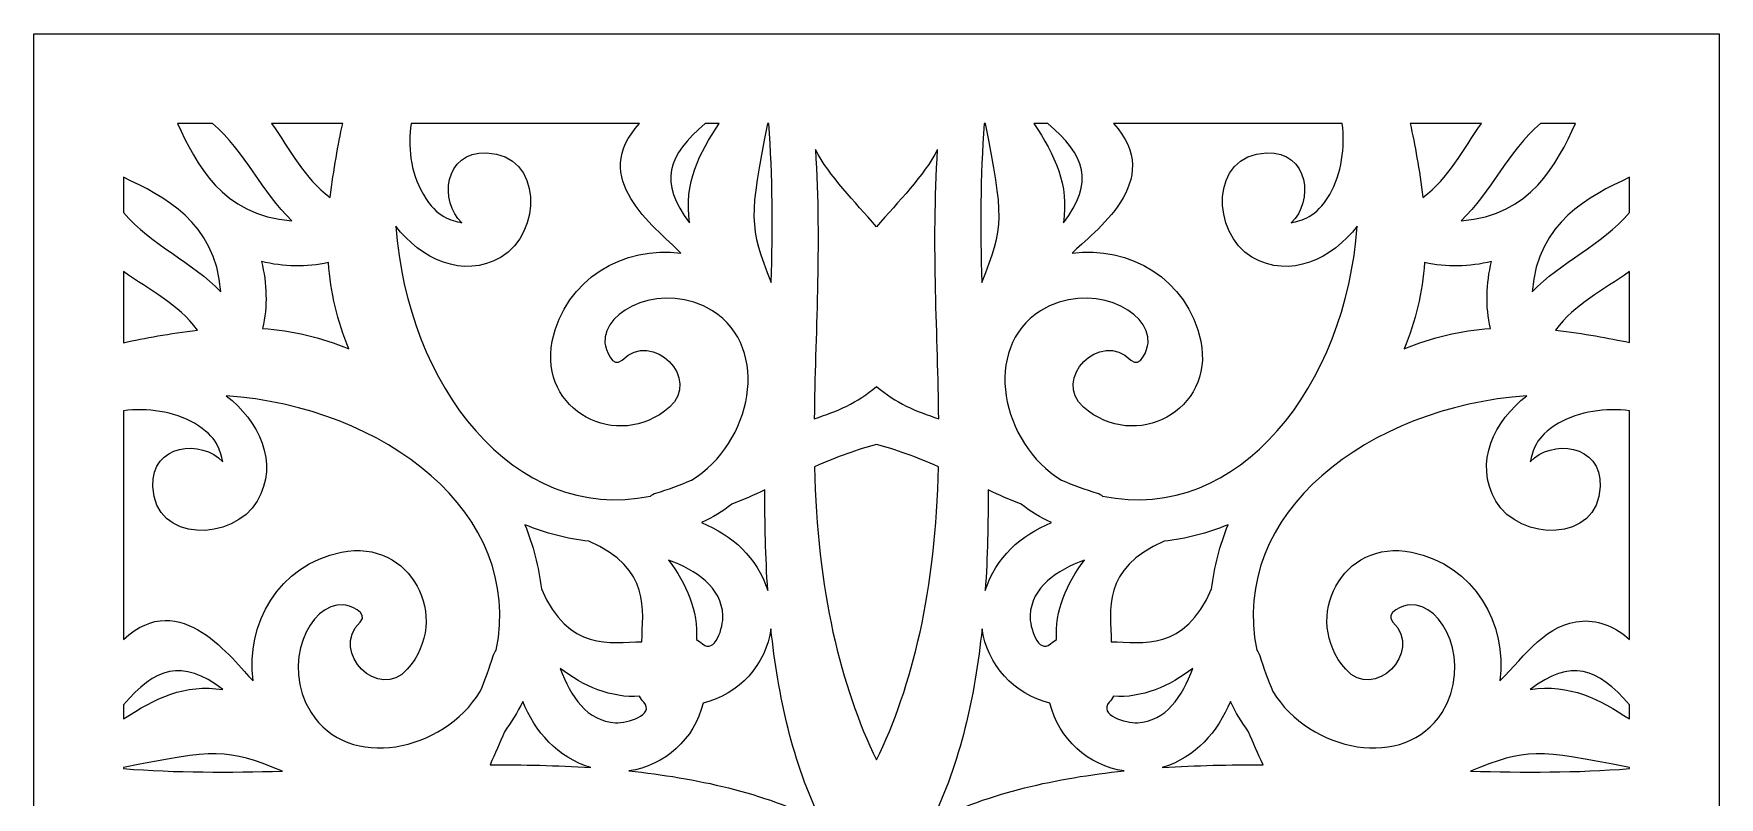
# Model space of a CAD drawing. Header units: millimetres. Extents: x -515 to 516, y -332 to 332.
# Drawn here: x -149.8 to 150.1, y -168.2 to -32.3 of the extents above; entities that cross this region are included whole.
import ezdxf

# ---------------------------------------------------------------- set-up
doc = ezdxf.new("R2010")
doc.units = ezdxf.units.MM
doc.header["$MEASUREMENT"] = 0
doc.layers.add('layer 1', color=7, linetype='Continuous')

msp = doc.modelspace()

# ---------------------------------------------------------------- linework, layer by layer
at = {"layer": 'layer 1'}
for points, knots in [([(-149.8496, -32.3183), (-149.8496, -65.405), (-149.8496, -326.4852), (-149.8496, -332.3167), (-149.8496, -332.3167), (-147.5708, -332.3167), (143.8514, -332.3167), (150.1487, -332.3167), (150.1487, -332.3167), (150.1487, -329.6709), (150.1487, -37.458), (150.1487, -32.3183), (150.1487, -32.3183), (119.2453, -32.3183), (-113.9337, -32.3183), (-149.8496, -32.3183)], [0, 0, 0, 0, 0.2, 0.2, 0.2, 0.2, 0.4, 0.4, 0.4, 0.4, 0.6, 0.6, 0.6, 0.6, 1, 1, 1, 1]), ([(-118.0436, -48.3165), (-112.194, -53.2763), (-109.1996, -60.5619), (-103.9109, -65.62), (-103.9109, -65.62), (-116.5155, -64.6395), (-120.8511, -55.4743), (-124.2841, -48.3165), (-124.2841, -48.3165), (-124.2841, -48.3165), (-118.0436, -48.3165), (-118.0436, -48.3165)], [0, 0, 0, 0, 0.25, 0.25, 0.25, 0.25, 0.5, 0.5, 0.5, 0.5, 1, 1, 1, 1]), ([(-94.8589, -48.3165), (-95.6665, -52.056), (-96.4706, -56.4309), (-97.0955, -61.4855), (-97.0955, -61.4855), (-101.7094, -58.0146), (-104.2041, -53.019), (-107.4986, -48.3165), (-107.4986, -48.3165), (-107.4986, -48.3165), (-94.8589, -48.3165), (-94.8589, -48.3165)], [0, 0, 0, 0, 0.25, 0.25, 0.25, 0.25, 0.5, 0.5, 0.5, 0.5, 1, 1, 1, 1]), ([(-42.0092, -48.3165), (-51.1217, -57.9724), (-39.568, -66.5022), (-34.6469, -71.367), (-34.6469, -71.367), (-44.7259, -70.0723), (-55.2773, -75.8122), (-57.5597, -87.0729), (-57.5597, -87.0729), (-60.0641, -99.4518), (-45.8583, -106.8035), (-36.7071, -98.8136), (-36.7071, -98.8136), (-30.9812, -93.8145), (-39.6699, -84.9353), (-45.121, -90.4032), (-45.121, -90.4032), (-46.8354, -92.1247), (-48.1161, -88.3817), (-48.1864, -87.3835), (-48.1864, -87.3835), (-48.6025, -81.3969), (-37.6167, -76.2424), (-29.0307, -81.6717), (-29.0307, -81.6717), (-18.525, -88.3114), (-22.0248, -105.2164), (-32.7596, -111.7815), (-32.7596, -111.7815), (-34.8585, -112.6602), (-36.9785, -113.4467), (-39.1273, -114.0955), (-39.1273, -114.0955), (-39.5047, -114.2087), (-39.8253, -114.3992), (-40.0938, -114.6318), (-40.0938, -114.6318), (-64.5515, -119.652), (-83.4148, -94.7107), (-85.4005, -66.569), (-85.4005, -66.569), (-81.0193, -72.3089), (-73.47, -76.0836), (-66.6609, -72.0974), (-66.6609, -72.0974), (-59.4646, -67.889), (-59.0801, -53.866), (-69.2793, -53.5202), (-69.2793, -53.5202), (-76.8672, -53.2629), (-77.703, -62.2447), (-73.6359, -65.9842), (-73.6359, -65.9842), (-75.6505, -65.4331), (-77.9715, -65.2039), (-80.504, -60.9218), (-80.504, -60.9218), (-82.9699, -56.7479), (-83.1892, -52.3098), (-82.6915, -48.3165), (-82.6915, -48.3165), (-79.6437, -48.3165), (-75.8831, -48.3165), (-42.0092, -48.3165)], [0, 0, 0, 0, 0.05882353, 0.05882353, 0.05882353, 0.05882353, 0.11764706, 0.11764706, 0.11764706, 0.11764706, 0.17647059, 0.17647059, 0.17647059, 0.17647059, 0.23529412, 0.23529412, 0.23529412, 0.23529412, 0.29411765, 0.29411765, 0.29411765, 0.29411765, 0.35294118, 0.35294118, 0.35294118, 0.35294118, 0.41176471, 0.41176471, 0.41176471, 0.41176471, 0.47058824, 0.47058824, 0.47058824, 0.47058824, 0.52941176, 0.52941176, 0.52941176, 0.52941176, 0.58823529, 0.58823529, 0.58823529, 0.58823529, 0.64705882, 0.64705882, 0.64705882, 0.64705882, 0.70588235, 0.70588235, 0.70588235, 0.70588235, 0.76470588, 0.76470588, 0.76470588, 0.76470588, 0.82352941, 0.82352941, 0.82352941, 0.82352941, 0.88235294, 0.88235294, 0.88235294, 0.88235294, 1, 1, 1, 1]), ([(-27.8624, -48.3165), (-31.3165, -53.492), (-34.1844, -58.8967), (-33.1082, -66.0017), (-33.1082, -66.0017), (-38.6648, -58.6816), (-37.0066, -53.9644), (-30.3711, -48.3165), (-30.3711, -48.3165), (-30.3711, -48.3165), (-27.8624, -48.3165), (-27.8624, -48.3165)], [0, 0, 0, 0, 0.25, 0.25, 0.25, 0.25, 0.5, 0.5, 0.5, 0.5, 1, 1, 1, 1]), ([(-19.0262, -48.3165), (-18.2958, -57.7039), (-18.3169, -67.2044), (-18.5882, -76.5777), (-18.5882, -76.5777), (-22.6525, -66.6329), (-22.4901, -64.83), (-19.2448, -48.3165), (-19.2448, -48.3165), (-19.2448, -48.3165), (-19.0262, -48.3165), (-19.0262, -48.3165)], [0, 0, 0, 0, 0.25, 0.25, 0.25, 0.25, 0.5, 0.5, 0.5, 0.5, 1, 1, 1, 1]), ([(19.5467, -48.3165), (22.7956, -64.8581), (22.9516, -66.6435), (18.8909, -76.5777), (18.8909, -76.5777), (18.6154, -67.2044), (18.5978, -57.7004), (19.3281, -48.3165), (19.3281, -48.3165), (19.3281, -48.3165), (19.5467, -48.3165), (19.5467, -48.3165)], [0, 0, 0, 0, 0.25, 0.25, 0.25, 0.25, 0.5, 0.5, 0.5, 0.5, 1, 1, 1, 1]), ([(83.0363, -48.3165), (83.5727, -52.3948), (82.945, -57.3018), (80.8067, -60.9218), (80.8067, -60.9218), (78.2776, -65.2004), (75.9559, -65.4331), (73.9379, -65.9842), (73.9379, -65.9842), (78.0021, -62.2447), (77.1656, -53.2629), (69.5812, -53.5202), (69.5812, -53.5202), (59.3827, -53.866), (59.7672, -67.889), (66.9636, -72.0974), (66.9636, -72.0974), (73.7727, -76.08), (81.3219, -72.3089), (85.7032, -66.569), (85.7032, -66.569), (83.7175, -94.7107), (64.8542, -119.652), (40.3964, -114.6318), (40.3964, -114.6318), (40.1279, -114.3992), (39.8067, -114.2087), (39.4299, -114.0955), (39.4299, -114.0955), (37.2776, -113.4467), (35.1605, -112.6602), (33.0623, -111.7815), (33.0623, -111.7815), (22.3267, -105.2164), (18.8269, -88.3114), (29.3326, -81.6717), (29.3326, -81.6717), (37.9159, -76.2424), (48.9016, -81.3969), (48.4855, -87.3835), (48.4855, -87.3835), (48.418, -88.3817), (47.138, -92.1247), (45.4194, -90.4032), (45.4194, -90.4032), (39.9691, -84.9353), (31.2839, -93.8145), (37.0098, -98.8136), (37.0098, -98.8136), (46.1603, -106.8035), (60.3668, -99.4518), (57.8588, -87.0729), (57.8588, -87.0729), (55.58, -75.8122), (45.0279, -70.0723), (34.9489, -71.3635), (34.9489, -71.3635), (38.5864, -67.7724), (51.8756, -58.4518), (42.3083, -48.3165), (42.3083, -48.3165), (93.9511, -48.3165), (66.0533, -48.3165), (83.0363, -48.3165)], [0, 0, 0, 0, 0.05882353, 0.05882353, 0.05882353, 0.05882353, 0.11764706, 0.11764706, 0.11764706, 0.11764706, 0.17647059, 0.17647059, 0.17647059, 0.17647059, 0.23529412, 0.23529412, 0.23529412, 0.23529412, 0.29411765, 0.29411765, 0.29411765, 0.29411765, 0.35294118, 0.35294118, 0.35294118, 0.35294118, 0.41176471, 0.41176471, 0.41176471, 0.41176471, 0.47058824, 0.47058824, 0.47058824, 0.47058824, 0.52941176, 0.52941176, 0.52941176, 0.52941176, 0.58823529, 0.58823529, 0.58823529, 0.58823529, 0.64705882, 0.64705882, 0.64705882, 0.64705882, 0.70588235, 0.70588235, 0.70588235, 0.70588235, 0.76470588, 0.76470588, 0.76470588, 0.76470588, 0.82352941, 0.82352941, 0.82352941, 0.82352941, 0.88235294, 0.88235294, 0.88235294, 0.88235294, 1, 1, 1, 1]), ([(30.6696, -48.3165), (37.2987, -53.9539), (38.978, -58.6641), (33.4074, -66.0017), (33.4074, -66.0017), (34.4449, -59.1926), (31.9011, -53.9117), (28.1651, -48.3165), (28.1651, -48.3165), (28.1651, -48.3165), (30.6696, -48.3165), (30.6696, -48.3165)], [0, 0, 0, 0, 0.25, 0.25, 0.25, 0.25, 0.5, 0.5, 0.5, 0.5, 1, 1, 1, 1]), ([(107.7977, -48.3165), (104.5067, -53.019), (102.0086, -58.0146), (97.3947, -61.482), (97.3947, -61.482), (96.7733, -56.4625), (95.9657, -52.0806), (95.1503, -48.3165), (95.1503, -48.3165), (95.1503, -48.3165), (107.7977, -48.3165), (107.7977, -48.3165)], [0, 0, 0, 0, 0.25, 0.25, 0.25, 0.25, 0.5, 0.5, 0.5, 0.5, 1, 1, 1, 1]), ([(124.5867, -48.3165), (121.1502, -55.4743), (116.8182, -64.6395), (104.2136, -65.62), (104.2136, -65.62), (109.5016, -60.5619), (112.4967, -53.2763), (118.3456, -48.3165), (118.3456, -48.3165), (118.3456, -48.3165), (124.5867, -48.3165), (124.5867, -48.3165)], [0, 0, 0, 0, 0.25, 0.25, 0.25, 0.25, 0.5, 0.5, 0.5, 0.5, 1, 1, 1, 1]), ([(-10.7178, -52.9522), (-8.2555, -57.6722), (-3.7646, -62.1315), (0.1513, -66.7103), (0.1513, -66.7103), (0.1513, -66.7103), (0.1513, -66.7138), (0.1513, -66.7138), (0.1513, -66.7138), (0.1513, -66.7138), (0.1513, -66.7138), (0.1513, -66.7103), (0.1513, -66.7103), (0.1513, -66.7103), (0.1513, -66.7138), (0.1513, -66.7138), (0.1513, -66.7138), (0.1513, -66.7138), (0.1513, -66.7103), (0.1513, -66.7103), (0.1513, -66.7103), (4.0637, -62.128), (8.5581, -57.6722), (11.0169, -52.9522), (11.0169, -52.9522), (9.9302, -70.39), (11.0942, -86.339), (11.2285, -100.845), (11.2285, -100.845), (7.2142, -99.6036), (3.5133, -98.0193), (0.1513, -95.1092), (0.1513, -95.1092), (0.1513, -95.1092), (0.1513, -95.1092), (0.1513, -95.1092), (0.1513, -95.1092), (0.1513, -95.1092), (0.1513, -95.1092), (0.1513, -95.1092), (0.1513, -95.1092), (0.1513, -95.1092), (0.1513, -95.1092), (0.1513, -95.1092), (0.1513, -95.1092), (-3.2142, -98.0193), (-6.9115, -99.6036), (-10.9258, -100.845), (-10.9258, -100.845), (-10.7923, -86.339), (-9.6276, -70.3935), (-10.7178, -52.9522)], [0, 0, 0, 0, 0.07142857, 0.07142857, 0.07142857, 0.07142857, 0.14285714, 0.14285714, 0.14285714, 0.14285714, 0.21428571, 0.21428571, 0.21428571, 0.21428571, 0.28571429, 0.28571429, 0.28571429, 0.28571429, 0.35714286, 0.35714286, 0.35714286, 0.35714286, 0.42857143, 0.42857143, 0.42857143, 0.42857143, 0.5, 0.5, 0.5, 0.5, 0.57142857, 0.57142857, 0.57142857, 0.57142857, 0.64285714, 0.64285714, 0.64285714, 0.64285714, 0.71428571, 0.71428571, 0.71428571, 0.71428571, 0.78571429, 0.78571429, 0.78571429, 0.78571429, 0.85714286, 0.85714286, 0.85714286, 0.85714286, 1, 1, 1, 1]), ([(-133.8514, -57.8838), (-126.6901, -61.3196), (-117.5284, -65.6524), (-116.5471, -78.257), (-116.5471, -78.257), (-121.6067, -72.969), (-128.8909, -69.9739), (-133.8514, -64.125), (-133.8514, -64.125), (-133.8514, -64.125), (-133.8514, -57.8838), (-133.8514, -57.8838)], [0, 0, 0, 0, 0.25, 0.25, 0.25, 0.25, 0.5, 0.5, 0.5, 0.5, 1, 1, 1, 1]), ([(134.1505, -64.1278), (129.1901, -69.9739), (121.9086, -72.969), (116.8498, -78.257), (116.8498, -78.257), (117.8304, -65.6524), (126.9921, -61.3196), (134.1505, -57.8838), (134.1505, -57.8838), (134.1505, -57.8838), (134.1505, -64.1278), (134.1505, -64.1278)], [0, 0, 0, 0, 0.25, 0.25, 0.25, 0.25, 0.5, 0.5, 0.5, 0.5, 1, 1, 1, 1]), ([(-133.8514, -74.6728), (-129.1489, -77.9638), (-124.1533, -80.4585), (-120.6817, -85.0724), (-120.6817, -85.0724), (-125.7054, -85.693), (-130.0838, -86.5014), (-133.8514, -87.3161), (-133.8514, -87.3161), (-133.8514, -87.3161), (-133.8514, -74.6728), (-133.8514, -74.6728)], [0, 0, 0, 0, 0.25, 0.25, 0.25, 0.25, 0.5, 0.5, 0.5, 0.5, 1, 1, 1, 1]), ([(-109.3051, -72.8628), (-105.3892, -73.8223), (-101.2863, -73.9566), (-97.3957, -73.0603), (-97.3957, -73.0603), (-96.9894, -78.3378), (-95.8008, -83.4747), (-93.7405, -88.4274), (-93.7405, -88.4274), (-98.6932, -86.3671), (-103.8301, -85.1785), (-109.1076, -84.7729), (-109.1076, -84.7729), (-108.2113, -80.8816), (-108.3456, -76.7787), (-109.3051, -72.8628)], [0, 0, 0, 0, 0.2, 0.2, 0.2, 0.2, 0.4, 0.4, 0.4, 0.4, 0.6, 0.6, 0.6, 0.6, 1, 1, 1, 1]), ([(109.4102, -84.7729), (104.1285, -85.1785), (98.9959, -86.3671), (94.0432, -88.4274), (94.0432, -88.4274), (96.1027, -83.4747), (97.292, -78.3378), (97.6976, -73.0603), (97.6976, -73.0603), (101.5889, -73.9566), (105.6918, -73.8223), (109.6077, -72.8628), (109.6077, -72.8628), (108.6447, -76.7787), (108.514, -80.8816), (109.4102, -84.7729)], [0, 0, 0, 0, 0.2, 0.2, 0.2, 0.2, 0.4, 0.4, 0.4, 0.4, 0.6, 0.6, 0.6, 0.6, 1, 1, 1, 1]), ([(134.1505, -87.2844), (130.4813, -86.4979), (126.1423, -85.7113), (120.9843, -85.0724), (120.9843, -85.0724), (124.456, -80.462), (129.4474, -77.9638), (134.1505, -74.6728), (134.1505, -74.6728), (134.1505, -74.6728), (134.1505, -87.2844), (134.1505, -87.2844)], [0, 0, 0, 0, 0.25, 0.25, 0.25, 0.25, 0.5, 0.5, 0.5, 0.5, 1, 1, 1, 1]), ([(-133.8514, -99.4307), (-129.7731, -98.8979), (-124.8626, -99.5256), (-121.2468, -101.6639), (-121.2468, -101.6639), (-117.0167, -104.1648), (-116.7629, -106.4085), (-116.1844, -108.532), (-116.1844, -108.532), (-119.9239, -104.4649), (-128.9057, -105.3007), (-128.6477, -112.8893), (-128.6477, -112.8893), (-128.3019, -123.0878), (-114.2789, -122.7033), (-110.0705, -115.507), (-110.0705, -115.507), (-106.0843, -108.6979), (-109.8554, -101.1486), (-115.5982, -96.7674), (-115.5982, -96.7674), (-87.4544, -98.7531), (-62.5159, -117.6164), (-67.5361, -142.0741), (-67.5361, -142.0741), (-67.7729, -142.3426), (-67.9599, -142.6632), (-68.0724, -143.0406), (-68.0724, -143.0406), (-68.7219, -145.1894), (-69.5084, -147.3094), (-70.3864, -149.4083), (-70.3864, -149.4083), (-76.9522, -160.1438), (-93.8572, -163.6429), (-100.4962, -153.1372), (-100.4962, -153.1372), (-105.9255, -144.5505), (-100.771, -133.5654), (-94.7844, -133.9815), (-94.7844, -133.9815), (-93.7862, -134.0518), (-90.0432, -135.3325), (-91.7647, -137.0469), (-91.7647, -137.0469), (-97.2333, -142.498), (-88.3534, -151.1867), (-83.355, -145.4608), (-83.355, -145.4608), (-75.3644, -136.3103), (-82.7161, -122.1038), (-95.095, -124.6082), (-95.095, -124.6082), (-106.3557, -126.8906), (-112.0956, -137.4427), (-110.8009, -147.521), (-110.8009, -147.521), (-114.3991, -143.8841), (-123.7126, -130.5949), (-133.8514, -140.1587), (-133.8514, -140.1587), (-133.8514, -106.6271), (-133.8514, -99.7695), (-133.8514, -99.4307)], [0, 0, 0, 0, 0.05882353, 0.05882353, 0.05882353, 0.05882353, 0.11764706, 0.11764706, 0.11764706, 0.11764706, 0.17647059, 0.17647059, 0.17647059, 0.17647059, 0.23529412, 0.23529412, 0.23529412, 0.23529412, 0.29411765, 0.29411765, 0.29411765, 0.29411765, 0.35294118, 0.35294118, 0.35294118, 0.35294118, 0.41176471, 0.41176471, 0.41176471, 0.41176471, 0.47058824, 0.47058824, 0.47058824, 0.47058824, 0.52941176, 0.52941176, 0.52941176, 0.52941176, 0.58823529, 0.58823529, 0.58823529, 0.58823529, 0.64705882, 0.64705882, 0.64705882, 0.64705882, 0.70588235, 0.70588235, 0.70588235, 0.70588235, 0.76470588, 0.76470588, 0.76470588, 0.76470588, 0.82352941, 0.82352941, 0.82352941, 0.82352941, 0.88235294, 0.88235294, 0.88235294, 0.88235294, 1, 1, 1, 1]), ([(134.1505, -140.1552), (131.8998, -138.0317), (128.9363, -136.7159), (125.7894, -136.8712), (125.7894, -136.8712), (119.492, -137.1882), (115.6858, -142.8825), (111.1035, -147.521), (111.1035, -147.521), (112.3941, -137.4427), (106.6583, -126.8906), (95.3977, -124.6082), (95.3977, -124.6082), (83.0188, -122.1038), (75.667, -136.3103), (83.657, -145.4608), (83.657, -145.4608), (88.6561, -151.1867), (97.5317, -142.498), (92.0673, -137.0469), (92.0673, -137.0469), (90.3459, -135.3325), (94.0889, -134.0518), (95.087, -133.9815), (95.087, -133.9815), (101.0702, -133.5689), (106.2281, -144.5505), (100.7989, -153.1372), (100.7989, -153.1372), (94.1592, -163.6429), (77.2542, -160.1438), (70.689, -149.4083), (70.689, -149.4083), (69.8104, -147.3094), (69.0238, -145.1894), (68.375, -143.0406), (68.375, -143.0406), (68.2584, -142.6632), (68.0714, -142.3426), (67.8387, -142.0741), (67.8387, -142.0741), (62.8185, -117.6164), (87.7564, -98.7531), (115.9009, -96.7674), (115.9009, -96.7674), (110.1581, -101.1486), (106.387, -108.6979), (110.3732, -115.507), (110.3732, -115.507), (114.5815, -122.7033), (128.6046, -123.0878), (128.9504, -112.8893), (128.9504, -112.8893), (129.2077, -105.3007), (120.2259, -104.4649), (116.4864, -108.532), (116.4864, -108.532), (117.0333, -106.5322), (117.2167, -104.2253), (121.5488, -101.6639), (121.5488, -101.6639), (125.1582, -99.5291), (130.0617, -98.8944), (134.1505, -99.4307), (134.1505, -99.4307), (134.1505, -99.7414), (134.1505, -106.7895), (134.1505, -140.1552)], [0, 0, 0, 0, 0.05555556, 0.05555556, 0.05555556, 0.05555556, 0.11111111, 0.11111111, 0.11111111, 0.11111111, 0.16666667, 0.16666667, 0.16666667, 0.16666667, 0.22222222, 0.22222222, 0.22222222, 0.22222222, 0.27777778, 0.27777778, 0.27777778, 0.27777778, 0.33333333, 0.33333333, 0.33333333, 0.33333333, 0.38888889, 0.38888889, 0.38888889, 0.38888889, 0.44444444, 0.44444444, 0.44444444, 0.44444444, 0.5, 0.5, 0.5, 0.5, 0.55555556, 0.55555556, 0.55555556, 0.55555556, 0.61111111, 0.61111111, 0.61111111, 0.61111111, 0.66666667, 0.66666667, 0.66666667, 0.66666667, 0.72222222, 0.72222222, 0.72222222, 0.72222222, 0.77777778, 0.77777778, 0.77777778, 0.77777778, 0.83333333, 0.83333333, 0.83333333, 0.83333333, 0.88888889, 0.88888889, 0.88888889, 0.88888889, 1, 1, 1, 1]), ([(-10.8872, -109.4212), (-6.8693, -107.6154), (-3.2001, -106.3206), (0.1513, -105.4455), (0.1513, -105.4455), (3.4993, -106.3206), (7.1713, -107.6154), (11.1898, -109.4212), (11.1898, -109.4212), (10.7561, -131.3323), (6.533, -148.5444), (0.1513, -161.5939), (0.1513, -161.5939), (-6.2304, -148.5444), (-10.4535, -131.3323), (-10.8872, -109.4212)], [0, 0, 0, 0, 0.2, 0.2, 0.2, 0.2, 0.4, 0.4, 0.4, 0.4, 0.6, 0.6, 0.6, 0.6, 1, 1, 1, 1]), ([(-30.9777, -119.3448), (-28.9983, -118.41), (-27.2558, -117.3479), (-25.6047, -116.089), (-25.6047, -116.089), (-23.626, -115.2947), (-21.6642, -114.4308), (-19.7171, -113.5311), (-19.7171, -113.5311), (-19.7277, -119.3273), (-19.6082, -125.3667), (-19.2054, -131.4595), (-19.2054, -131.4595), (-21.0899, -125.4728), (-25.5625, -121.5885), (-30.9777, -119.3448)], [0, 0, 0, 0, 0.2, 0.2, 0.2, 0.2, 0.4, 0.4, 0.4, 0.4, 0.6, 0.6, 0.6, 0.6, 1, 1, 1, 1]), ([(19.5045, -131.4595), (19.9101, -125.3667), (20.0303, -119.3273), (20.0198, -113.5311), (20.0198, -113.5311), (21.9668, -114.4308), (23.9251, -115.2947), (25.9073, -116.089), (25.9073, -116.089), (27.5585, -117.3479), (29.2975, -118.41), (31.2769, -119.3448), (31.2769, -119.3448), (25.8652, -121.5885), (21.3919, -125.4728), (19.5045, -131.4595)], [0, 0, 0, 0, 0.2, 0.2, 0.2, 0.2, 0.4, 0.4, 0.4, 0.4, 0.6, 0.6, 0.6, 0.6, 1, 1, 1, 1]), ([(-41.6212, -140.5467), (-47.1636, -140.6493), (-54.6559, -142.3848), (-59.4997, -131.1242), (-59.4997, -131.1242), (-59.9411, -127.2294), (-60.9393, -123.402), (-62.4456, -119.7223), (-62.4456, -119.7223), (-58.7694, -121.2286), (-54.9385, -122.2268), (-51.0437, -122.6682), (-51.0437, -122.6682), (-39.7866, -127.5049), (-41.5186, -135.0085), (-41.6212, -140.5467)], [0, 0, 0, 0, 0.2, 0.2, 0.2, 0.2, 0.4, 0.4, 0.4, 0.4, 0.6, 0.6, 0.6, 0.6, 1, 1, 1, 1]), ([(51.3428, -122.6682), (55.2412, -122.2268), (59.0685, -121.2322), (62.7483, -119.7223), (62.7483, -119.7223), (61.2384, -123.402), (60.2431, -127.2294), (59.7988, -131.1242), (59.7988, -131.1242), (54.9621, -142.3848), (47.448, -140.6493), (41.9238, -140.5467), (41.9238, -140.5467), (41.8212, -135.012), (40.0857, -127.5084), (51.3428, -122.6682)], [0, 0, 0, 0, 0.2, 0.2, 0.2, 0.2, 0.4, 0.4, 0.4, 0.4, 0.6, 0.6, 0.6, 0.6, 1, 1, 1, 1]), ([(-27.182, -135.8864), (-27.0794, -137.8834), (-28.5998, -142.9106), (-30.84, -140.8996), (-30.84, -140.8996), (-31.1788, -140.5959), (-31.5316, -140.3457), (-31.9021, -140.1411), (-31.9021, -140.1411), (-31.5035, -135.2306), (-33.7859, -130.0024), (-36.866, -126.0302), (-36.866, -126.0302), (-31.895, -127.8578), (-27.4393, -130.7959), (-27.182, -135.8864)], [0, 0, 0, 0, 0.2, 0.2, 0.2, 0.2, 0.4, 0.4, 0.4, 0.4, 0.6, 0.6, 0.6, 0.6, 1, 1, 1, 1]), ([(32.2012, -140.1411), (31.8343, -140.3457), (31.4779, -140.5959), (31.1426, -140.8996), (31.1426, -140.8996), (28.9024, -142.9106), (27.3821, -137.8834), (27.4847, -135.8864), (27.4847, -135.8864), (27.7384, -130.7959), (32.1977, -127.8578), (37.168, -126.0302), (37.168, -126.0302), (34.0885, -130.0024), (31.8062, -135.2306), (32.2012, -140.1411)], [0, 0, 0, 0, 0.2, 0.2, 0.2, 0.2, 0.4, 0.4, 0.4, 0.4, 0.6, 0.6, 0.6, 0.6, 1, 1, 1, 1]), ([(-30.7029, -151.4615), (-24.3106, -149.9622), (-19.5091, -144.5723), (-18.6304, -138.2292), (-18.6304, -138.2292), (-17.375, -150.2166), (-14.7785, -162.1401), (-9.6065, -172.5614), (-9.6065, -172.5614), (-20.0278, -167.3894), (-31.9513, -164.7929), (-43.9387, -163.5375), (-43.9387, -163.5375), (-37.5956, -162.6588), (-32.2057, -157.8573), (-30.7029, -151.4615)], [0, 0, 0, 0, 0.2, 0.2, 0.2, 0.2, 0.4, 0.4, 0.4, 0.4, 0.6, 0.6, 0.6, 0.6, 1, 1, 1, 1]), ([(31.0048, -151.4615), (32.5077, -157.8573), (37.8983, -162.6588), (44.2413, -163.5375), (44.2413, -163.5375), (32.2504, -164.7929), (20.3305, -167.3894), (9.9091, -172.5614), (9.9091, -172.5614), (15.0804, -162.1401), (17.677, -150.2166), (18.9331, -138.2292), (18.9331, -138.2292), (19.8117, -144.5723), (24.6126, -149.9622), (31.0048, -151.4615)], [0, 0, 0, 0, 0.2, 0.2, 0.2, 0.2, 0.4, 0.4, 0.4, 0.4, 0.6, 0.6, 0.6, 0.6, 1, 1, 1, 1]), ([(-133.8514, -151.7968), (-128.2386, -145.2035), (-123.5292, -143.468), (-116.1669, -149.0589), (-116.1669, -149.0589), (-122.9753, -148.0327), (-128.2351, -150.5554), (-133.8514, -154.3048), (-133.8514, -154.3048), (-133.8514, -154.3048), (-133.8514, -151.7968), (-133.8514, -151.7968)], [0, 0, 0, 0, 0.25, 0.25, 0.25, 0.25, 0.5, 0.5, 0.5, 0.5, 1, 1, 1, 1]), ([(134.1505, -154.3012), (128.8977, -150.7951), (123.5211, -147.9905), (116.4688, -149.0589), (116.4688, -149.0589), (123.7714, -143.5137), (128.4949, -145.1473), (134.1505, -151.7933), (134.1505, -151.7933), (134.1505, -151.7933), (134.1505, -154.3012), (134.1505, -154.3012)], [0, 0, 0, 0, 0.25, 0.25, 0.25, 0.25, 0.5, 0.5, 0.5, 0.5, 1, 1, 1, 1]), ([(-46.2815, -154.9859), (-51.372, -154.7286), (-54.3108, -150.2729), (-56.1377, -145.2984), (-56.1377, -145.2984), (-52.1655, -148.382), (-46.9373, -150.6644), (-42.0268, -150.2658), (-42.0268, -150.2658), (-41.8222, -150.6363), (-41.572, -150.9927), (-41.2683, -151.3279), (-41.2683, -151.3279), (-39.2573, -153.5681), (-44.2845, -155.0885), (-46.2815, -154.9859)], [0, 0, 0, 0, 0.2, 0.2, 0.2, 0.2, 0.4, 0.4, 0.4, 0.4, 0.6, 0.6, 0.6, 0.6, 1, 1, 1, 1]), ([(42.3294, -150.2658), (47.24, -150.6644), (52.4682, -148.382), (56.4403, -145.2984), (56.4403, -145.2984), (54.6128, -150.2729), (51.6739, -154.7286), (46.5841, -154.9859), (46.5841, -154.9859), (44.5872, -155.0885), (39.56, -153.5681), (41.571, -151.3279), (41.571, -151.3279), (41.8704, -150.9891), (42.1249, -150.6363), (42.3294, -150.2658)], [0, 0, 0, 0, 0.2, 0.2, 0.2, 0.2, 0.4, 0.4, 0.4, 0.4, 0.6, 0.6, 0.6, 0.6, 1, 1, 1, 1]), ([(-50.7084, -162.9625), (-56.8012, -162.5604), (-62.8406, -162.4402), (-68.6368, -162.4508), (-68.6368, -162.4508), (-67.7371, -160.5037), (-66.8725, -158.5419), (-66.0796, -156.5625), (-66.0796, -156.5625), (-64.82, -154.9121), (-63.7579, -153.1689), (-62.8231, -151.1902), (-62.8231, -151.1902), (-60.5794, -156.6054), (-56.6951, -161.0787), (-50.7084, -162.9625)], [0, 0, 0, 0, 0.2, 0.2, 0.2, 0.2, 0.4, 0.4, 0.4, 0.4, 0.6, 0.6, 0.6, 0.6, 1, 1, 1, 1]), ([(51.0111, -162.9625), (56.9977, -161.0787), (60.882, -156.6054), (63.1257, -151.1902), (63.1257, -151.1902), (64.0606, -153.1689), (65.122, -154.9121), (66.3816, -156.5625), (66.3816, -156.5625), (67.1752, -158.5419), (68.0398, -160.5037), (68.9395, -162.4508), (68.9395, -162.4508), (63.1433, -162.4402), (57.1039, -162.5604), (51.0111, -162.9625)], [0, 0, 0, 0, 0.2, 0.2, 0.2, 0.2, 0.4, 0.4, 0.4, 0.4, 0.6, 0.6, 0.6, 0.6, 1, 1, 1, 1]), ([(-133.8514, -162.9231), (-117.4862, -159.7059), (-115.6622, -159.4627), (-105.5902, -163.5797), (-105.5902, -163.5797), (-114.9635, -163.8545), (-124.464, -163.8728), (-133.8514, -163.1424), (-133.8514, -163.1424), (-133.8514, -163.1424), (-133.8514, -162.9231), (-133.8514, -162.9231)], [0, 0, 0, 0, 0.25, 0.25, 0.25, 0.25, 0.5, 0.5, 0.5, 0.5, 1, 1, 1, 1]), ([(134.1505, -163.1424), (124.7667, -163.8728), (115.2662, -163.8545), (105.8929, -163.5797), (105.8929, -163.5797), (115.8517, -159.5084), (117.6617, -159.6813), (134.1505, -162.9231), (134.1505, -162.9231), (134.1505, -162.9231), (134.1505, -163.1424), (134.1505, -163.1424)], [0, 0, 0, 0, 0.25, 0.25, 0.25, 0.25, 0.5, 0.5, 0.5, 0.5, 1, 1, 1, 1])]:
    msp.add_open_spline(points, degree=3, knots=knots, dxfattribs=at)

doc.saveas('drawing.dxf')
